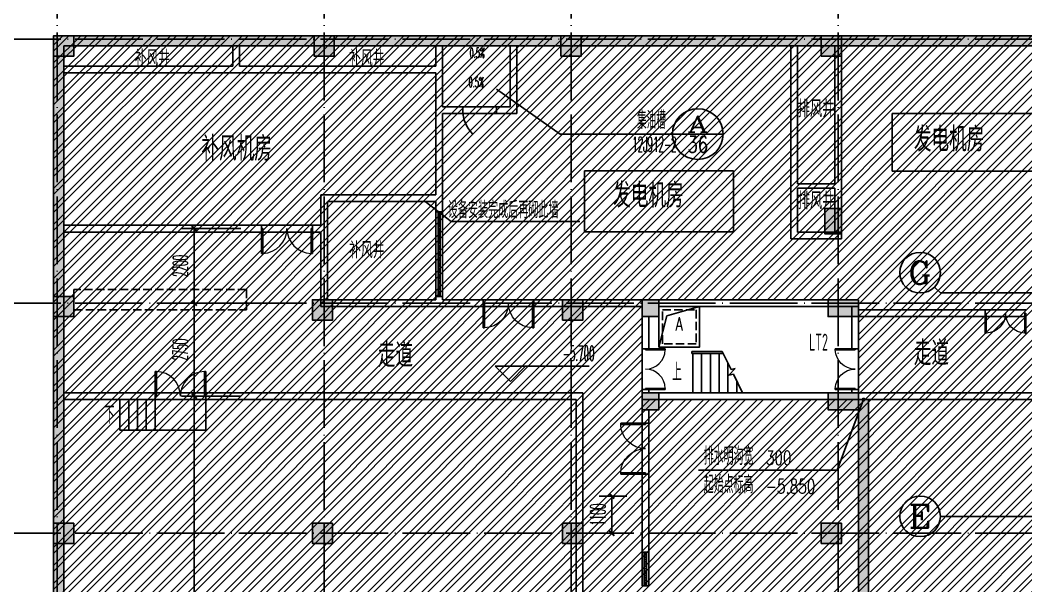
# Model space of a CAD drawing. Extents: x -888467 to -675969, y -675351 to -419232.
# Drawn here: x -857630 to -827889, y -470093 to -453378 of the extents above; entities that cross this region are included whole.
import ezdxf
from ezdxf.enums import TextEntityAlignment as Align

# ---------------------------------------------------------------- set-up
doc = ezdxf.new("R2010")
doc.units = 0
doc.header["$LTSCALE"] = 1000
for name, pattern in [('__DASH', [0.35, 0.25, -0.1]), ('DASH', [0.35, 0.25, -0.1]), ('DOTE', [2.42, 2, -0.2, 0.02, -0.2])]:
    doc.linetypes.add(name, pattern=pattern)
doc.layers.get('0').update_dxf_attribs({"linetype": 'CONTINUOUS'})
doc.layers.get('Defpoints').update_dxf_attribs({"linetype": 'CONTINUOUS'})
for name, color, linetype in [('A-ANNO-IDEN', 3, 'CONTINUOUS'), ('AXIS', 3, 'CONTINUOUS'), ('AXIS_TEXT', 7, 'CONTINUOUS'), ('DOTE', 252, 'CONTINUOUS'), ('PUB_HATCH', 8, 'CONTINUOUS'), ('建筑层', 253, 'CONTINUOUS'), ('结构柱子', 253, 'CONTINUOUS')]:
    doc.layers.add(name, color=color, linetype=linetype)
doc.styles.add('_TCH_AXIS', font='COMPLEX', dxfattribs={"bigfont": 'GBCBIG'})
doc.styles.add('_TCH_DIM', font='simplex.shx', dxfattribs={"width": 0.6, "bigfont": 'gbcbig.shx'})
doc.styles.add('_TCH_DIM_T3', font='simplex.shx', dxfattribs={"width": 0.423529, "bigfont": 'gbcbig.shx'})
doc.styles.add('_TCH_LABEL', font='COMPLEX', dxfattribs={"bigfont": 'GBCBIG'})
doc.styles.add('A_DIM', font='simplex.shx', dxfattribs={"width": 0.7, "bigfont": 'gbcbig.shx'})
doc.styles.add('COMPLEX', font='COMPLEX')
doc.styles.get("Standard").update_dxf_attribs({"font": 'GBENOR', "bigfont": 'GBCBIG'})
doc.styles.add('房间名称', font='simplex.shx', dxfattribs={"width": 0.75, "bigfont": 'gbcbig.shx'})
doc.styles.add('设备标注', font='simplex.shx', dxfattribs={"width": 0.705882, "bigfont": 'gbcbig.shx'})
doc.dimstyles.new('_TCH_ARCH&&150', dxfattribs={"dimtxt": 446.25, "dimasz": 150, "dimexe": 375, "dimexo": 450, "dimgap": 189.375, "dimtad": 1, "dimdec": 0, "dimzin": 0, "dimdsep": 46, "dimtxsty": '_TCH_DIM_T3', "dimblk": 'ARCHTICK', "dimcen": 0.09, "dimclrt": 7, "dimazin": 2, "dimtfac": 1, "dimtdec": 0, "dimtix": 1, "dimtmove": 2, "dimatfit": 3, "dimfxl": 1, "dimtolj": 1, "dimtzin": 0, "dimarcsym": 0})

# ---------------------------------------------------------------- blocks, each defined once
blk = doc.blocks.new('A$C2B1B7B0A')
at = {"layer": '结构柱子'}
h = blk.add_hatch(color=253, dxfattribs=at)
h.dxf.hatch_style = 1
h.paths.add_polyline_path([(600, 46500), (0, 46500), (0, 45900), (600, 45900)])
h = blk.add_hatch(color=253, dxfattribs=at)
h.dxf.hatch_style = 1
h.paths.add_polyline_path([(8300, 46500), (7700, 46500), (7700, 45900), (8300, 45900)])
h = blk.add_hatch(color=253, dxfattribs=at)
h.dxf.hatch_style = 1
h.paths.add_polyline_path([(15600, 46500), (15000, 46500), (15000, 45900), (15600, 45900)])
h = blk.add_hatch(color=253, dxfattribs=at)
h.dxf.hatch_style = 1
h.paths.add_polyline_path([(23300, 46500), (22700, 46500), (22700, 45900), (23300, 45900)])
h = blk.add_hatch(color=253, dxfattribs=at)
h.dxf.hatch_style = 1
h.paths.add_polyline_path([(23300, 41400), (22800, 41400), (22800, 40700), (23300, 40700)])
h = blk.add_hatch(color=253, dxfattribs=at)
h.dxf.hatch_style = 1
h.paths.add_polyline_path([(600, 38800), (0, 38800), (0, 38200), (600, 38200)])
h = blk.add_hatch(color=253, dxfattribs=at)
h.dxf.hatch_style = 1
h.paths.add_polyline_path([(8250, 38700), (7650, 38700), (7650, 38100), (8250, 38100)])
h = blk.add_hatch(color=253, dxfattribs=at)
h.dxf.hatch_style = 1
h.paths.add_polyline_path([(15650, 38700), (15050, 38700), (15050, 38100), (15650, 38100)])
h = blk.add_hatch(color=253, dxfattribs=at)
h.dxf.hatch_style = 1
h.paths.add_polyline_path([(17900, 38700), (17400, 38700), (17400, 38200), (17900, 38200)])
h = blk.add_hatch(color=253, dxfattribs=at)
h.dxf.hatch_style = 1
h.paths.add_polyline_path([(23800, 38200), (23800, 38700), (22900, 38700), (22900, 38200)])
h = blk.add_hatch(color=253, dxfattribs=at)
h.dxf.hatch_style = 1
h.paths.add_polyline_path([(17900, 35950), (17400, 35950), (17400, 35450), (17900, 35450)])
h = blk.add_hatch(color=253, dxfattribs=at)
h.dxf.hatch_style = 1
h.paths.add_polyline_path([(17900, 35950), (17400, 35950), (17400, 35450), (17900, 35450)])
h = blk.add_hatch(color=253, dxfattribs=at)
h.dxf.hatch_style = 1
h.paths.add_polyline_path([(22900, 35950), (22900, 35450), (23800, 35450), (23800, 35950)])
h = blk.add_hatch(color=253, dxfattribs=at)
h.dxf.hatch_style = 1
h.paths.add_polyline_path([(600, 32100), (0, 32100), (0, 31500), (600, 31500)])
h = blk.add_hatch(color=253, dxfattribs=at)
h.dxf.hatch_style = 1
h.paths.add_polyline_path([(8250, 32100), (7650, 32100), (7650, 31500), (8250, 31500)])
h = blk.add_hatch(color=253, dxfattribs=at)
h.dxf.hatch_style = 1
h.paths.add_polyline_path([(15650, 32100), (15050, 32100), (15050, 31500), (15650, 31500)])
h = blk.add_hatch(color=253, dxfattribs=at)
h.dxf.hatch_style = 1
h.paths.add_polyline_path([(23300, 32100), (22700, 32100), (22700, 31500), (23300, 31500)])
at = {"layer": '结构柱子', "color": 253}
for points in [[(600, 46500), (0, 46500), (0, 45900), (600, 45900)], [(8300, 46500), (7700, 46500), (7700, 45900), (8300, 45900)], [(15600, 46500), (15000, 46500), (15000, 45900), (15600, 45900)], [(23300, 46500), (22700, 46500), (22700, 45900), (23300, 45900)], [(23300, 41400), (22800, 41400), (22800, 40700), (23300, 40700)], [(600, 38800), (0, 38800), (0, 38200), (600, 38200)], [(8250, 38700), (7650, 38700), (7650, 38100), (8250, 38100)], [(15650, 38700), (15050, 38700), (15050, 38100), (15650, 38100)], [(17900, 38700), (17400, 38700), (17400, 38200), (17900, 38200)], [(23800, 38700), (22900, 38700), (22900, 38200), (23800, 38200)], [(17900, 35950), (17400, 35950), (17400, 35450), (17900, 35450)], [(23800, 35950), (22900, 35950), (22900, 35450), (23800, 35450)], [(600, 32100), (0, 32100), (0, 31500), (600, 31500)], [(8250, 32100), (7650, 32100), (7650, 31500), (8250, 31500)], [(15650, 32100), (15050, 32100), (15050, 31500), (15650, 31500)], [(23300, 32100), (22700, 32100), (22700, 31500), (23300, 31500)]]:
    blk.add_lwpolyline(points, close=True, dxfattribs=at)
blk = doc.blocks.new('_ArchTick')
at = {"color": 0, "linetype": 'ByBlock', "const_width": 0.4}
blk.add_lwpolyline([(-0.5, -0.5), (0.5, 0.5)], dxfattribs=at)
blk = doc.blocks.new('*D583')
at = {"layer": 'Defpoints', "color": 0, "transparency": 16777216}
for p in [(-840134, -467439), (-839239, -467439), (-839239, -468539)]:
    blk.add_point(p, dxfattribs=at)
at = {"layer": '建筑层', "color": 0, "lineweight": -2, "transparency": 16777216}
for p, q in [((-839689, -467439), (-840509, -467439)), ((-840134, -468539), (-840134, -467439)), ((-839689, -468539), (-840509, -468539))]:
    blk.add_line(p, q, dxfattribs=at)
at = {"layer": '建筑层', "color": 0, "lineweight": -2, "transparency": 16777216, "xscale": 150, "yscale": 150, "zscale": 150}
for p, rotation in [((-840134, -467439), 90), ((-840134, -468539), 270)]:
    blk.add_blockref('_ArchTick', p, dxfattribs=dict(at, rotation=rotation))
at = {"layer": '建筑层', "color": 7, "transparency": 16777216, "insert": (-840546, -467989), "char_height": 446.2, "attachment_point": 5, "rotation": 90, "style": '_TCH_DIM_T3'}
blk.add_mtext('\\A1;1100', dxfattribs=at)
blk = doc.blocks.new('*D588')
at = {"layer": 'Defpoints', "color": 0, "transparency": 16777216}
for p in [(-852479, -464489), (-850652, -464489), (-850652, -482439)]:
    blk.add_point(p, dxfattribs=at)
at = {"layer": '建筑层', "color": 0, "lineweight": -2, "transparency": 16777216}
for p, q in [((-851102, -464489), (-852854, -464489)), ((-852479, -482439), (-852479, -464489)), ((-851102, -482439), (-852854, -482439))]:
    blk.add_line(p, q, dxfattribs=at)
at = {"layer": '建筑层', "color": 0, "lineweight": -2, "transparency": 16777216, "xscale": 150, "yscale": 150, "zscale": 150}
for p, rotation in [((-852479, -464489), 90), ((-852479, -482439), 270)]:
    blk.add_blockref('_ArchTick', p, dxfattribs=dict(at, rotation=rotation))
at = {"layer": '建筑层', "color": 7, "transparency": 16777216, "insert": (-852892, -473464), "char_height": 446.2, "attachment_point": 5, "rotation": 90, "style": '_TCH_DIM_T3'}
blk.add_mtext('\\A1;17950', dxfattribs=at)
blk = doc.blocks.new('*D589')
at = {"layer": 'Defpoints', "color": 0, "transparency": 16777216}
for p in [(-852479, -461739), (-850652, -461739), (-850652, -464489)]:
    blk.add_point(p, dxfattribs=at)
at = {"layer": '建筑层', "color": 0, "lineweight": -2, "transparency": 16777216}
for p, q in [((-851102, -461739), (-852854, -461739)), ((-852479, -464489), (-852479, -461739)), ((-851102, -464489), (-852854, -464489))]:
    blk.add_line(p, q, dxfattribs=at)
at = {"layer": '建筑层', "color": 0, "lineweight": -2, "transparency": 16777216, "xscale": 150, "yscale": 150, "zscale": 150}
for p, rotation in [((-852479, -461739), 90), ((-852479, -464489), 270)]:
    blk.add_blockref('_ArchTick', p, dxfattribs=dict(at, rotation=rotation))
at = {"layer": '建筑层', "color": 7, "transparency": 16777216, "insert": (-852892, -463114), "char_height": 446.2, "attachment_point": 5, "rotation": 90, "style": '_TCH_DIM_T3'}
blk.add_mtext('\\A1;2750', dxfattribs=at)
blk = doc.blocks.new('*D590')
at = {"layer": 'Defpoints', "color": 0, "transparency": 16777216}
for p in [(-852479, -459539), (-850652, -459539), (-850652, -461739)]:
    blk.add_point(p, dxfattribs=at)
at = {"layer": '建筑层', "color": 0, "lineweight": -2, "transparency": 16777216}
for p, q in [((-851102, -459539), (-852854, -459539)), ((-852479, -461739), (-852479, -459539)), ((-851102, -461739), (-852854, -461739))]:
    blk.add_line(p, q, dxfattribs=at)
at = {"layer": '建筑层', "color": 0, "lineweight": -2, "transparency": 16777216, "xscale": 150, "yscale": 150, "zscale": 150}
for p, rotation in [((-852479, -459539), 90), ((-852479, -461739), 270)]:
    blk.add_blockref('_ArchTick', p, dxfattribs=dict(at, rotation=rotation))
at = {"layer": '建筑层', "color": 7, "transparency": 16777216, "insert": (-852892, -460639), "char_height": 446.2, "attachment_point": 5, "rotation": 90, "style": '_TCH_DIM_T3'}
blk.add_mtext('\\A1;2200', dxfattribs=at)
blk = doc.blocks.new('$DorLib2D$00000002')
for p, q in [((-0.5, 0), (-0.5, 0.4875)), ((-0.475, 0.4875), (-0.5, 0.4875)), ((-0.475, 0), (-0.475, 0.4875)), ((0.475, 0), (0.475, 0.4875)), ((0.475, 0.4875), (0.5, 0.4875)), ((0.5, 0), (0.5, 0.4875)), ((-0.5, 0), (-0.475, 0)), ((0.5, 0), (0.475, 0))]:
    blk.add_line(p, q)
at = {"lineweight": 13}
for centre, start, end in [((-0.4875, 0), 0, 88.53072), ((0.4875, 0), 91.46928, 180)]:
    blk.add_arc(centre, 0.4875, start, end, dxfattribs=at)
blk = doc.blocks.new('_AXISO')
blk.add_circle((0, 0), 0.5)
at = {"layer": 'AXIS_TEXT', "style": 'COMPLEX', "width": 1.041667}
blk.add_attdef('A', text='', height=0.56, dxfattribs=at).set_placement((-0.25, -0.28), (0.25, -0.28), align=Align.FIT)
blk = doc.blocks.new('$DorLib2D$00000114')
at = {"color": 0}
blk.add_line((0.5, 0), (-0.207, 0.707), dxfattribs=at)
blk.add_arc((0.5, 0), 1, 135, 180, dxfattribs=at)
blk = doc.blocks.new('$WINLIB2D$00000039')
at = {"color": 0}
for points in [[(-0.5, 0.5), (-0.5, -0.5)], [(0.5, 0.5), (-0.5, 0.5)], [(0.5, -0.5), (0.5, 0.5)], [(-0.5, 0.167), (0.5, 0.167)], [(-0.384, -0.167), (-0.448, 0.167)], [(-0.316, -0.167), (-0.38, 0.167)], [(-0.248, -0.167), (-0.312, 0.167)], [(-0.18, -0.167), (-0.244, 0.167)], [(-0.112, -0.167), (-0.176, 0.167)], [(-0.044, -0.167), (-0.108, 0.167)], [(0.024, -0.167), (-0.04, 0.167)], [(0.092, -0.167), (0.028, 0.167)], [(0.16, -0.167), (0.096, 0.167)], [(0.228, -0.167), (0.164, 0.167)], [(0.296, -0.167), (0.232, 0.167)], [(0.364, -0.167), (0.3, 0.167)], [(0.432, -0.167), (0.368, 0.167)], [(0.5, -0.167), (0.436, 0.167)], [(-0.452, -0.167), (-0.5, 0.084)], [(-0.5, -0.167), (0.5, -0.167)], [(0.5, -0.5), (-0.5, -0.5)]]:
    blk.add_lwpolyline(points, dxfattribs=at)

msp = doc.modelspace()

# ---------------------------------------------------------------- hatches: boundary and pattern name
at = {"layer": 'PUB_HATCH'}
for points in [[(-856639.1, -454838.7), (-856339.1, -454838.7), (-856339.1, -454138.7), (-856639.1, -453838.7)], [(-856639.1, -453838.7), (-856339.1, -454138.7), (-851239.1, -454138.7), (-851239.1, -453838.7)], [(-851239.1, -453838.7), (-851239.1, -454138.7), (-845239.1, -454138.7), (-845239.1, -453838.7)], [(-845239.1, -453838.7), (-845239.1, -454138.7), (-843039.1, -454138.7), (-843039.1, -453838.7)], [(-843039.1, -453838.7), (-843039.1, -454138.7), (-834739.1, -454138.7), (-834739.1, -453838.7)], [(-834739.1, -453838.7), (-834739.1, -454138.7), (-833439.1, -454138.7), (-833439.1, -453838.7)], [(-833439.1, -453838.7), (-833439.1, -454138.7), (-825239.1, -454138.7), (-825239.1, -453838.7)], [(-856639.1, -459538.7), (-856339.1, -459538.7), (-856339.1, -454838.7), (-856639.1, -454838.7)], [(-856639.1, -464488.7), (-856339.1, -464488.7), (-856339.1, -459538.7), (-856639.1, -459538.7)], [(-838739.1, -462138.7), (-838739.1, -461638.7), (-839239.1, -461638.7), (-839239.1, -462138.7)], [(-856639.1, -482438.7), (-856339.1, -482438.7), (-856339.1, -464488.7), (-856639.1, -464488.7)], [(-838739.1, -464888.7), (-838739.1, -464388.7), (-839239.1, -464388.7), (-839239.1, -464888.7)]]:
    msp.add_hatch(color=256, dxfattribs=at).paths.add_polyline_path(points)
at = {"layer": '建筑层'}
h = msp.add_hatch(dxfattribs=at)
h.set_pattern_fill('金属', color=253, scale=150)
h.set_pattern_definition([(45, (-2303341.2, -1522689.87), (-265.16504, 265.16504), []), (45, (-2303164.44, -1522689.87), (-265.16504, 265.16504), [])])
h.paths.add_polyline_path([(-856639.1, -500338.7), (-833339.1, -500338.7), (-833339.1, -490338.7), (-827589.1, -490338.7), (-827589.1, -464588.7), (-825339.1, -464588.7), (-825339.1, -456938.7), (-813289.1, -456938.7), (-813289.1, -457938.7), (-801039.1, -457938.7), (-801039.1, -453838.7), (-807889.1, -453838.7), (-807889.1, -445457.1), (-815151.3, -445457.1), (-814951.2, -445593), (-814666.4, -445817.7), (-814469.8, -445998), (-814237.9, -446243.2), (-814047.2, -446477.9), (-813868.8, -446733.2), (-813699, -447020.2), (-813530.3, -447370.3), (-813413.2, -447676.8), (-813239.1, -447934.9), (-813266.1, -448233.3), (-813239.1, -448388.7), (-813208.8, -448629.7), (-813189.1, -448809.9), (-813189.4, -448984.8), (-813189.1, -449038.7), (-813189.1, -453838.7), (-856639.1, -453838.7)])
h.paths.add_polyline_path([(-832839.1, -482538.7), (-839239.1, -482538.7), (-839239.1, -479588.7), (-832839.1, -479588.7)], flags=16)
h.paths.add_polyline_path([(-832839.1, -461638.7), (-839239.1, -461638.7), (-839239.1, -464588.7), (-832839.1, -464588.7)], flags=16)
h = msp.add_hatch(color=253, dxfattribs=at)
h.dxf.hatch_style = 1
h.paths.add_polyline_path([(-856039.1, -453838.7), (-856639.1, -453838.7), (-856639.1, -454438.7), (-856039.1, -454438.7)])
h = msp.add_hatch(color=253, dxfattribs=at)
h.dxf.hatch_style = 1
h.paths.add_polyline_path([(-848339.1, -453838.7), (-848939.1, -453838.7), (-848939.1, -454438.7), (-848339.1, -454438.7)])
h = msp.add_hatch(color=253, dxfattribs=at)
h.dxf.hatch_style = 1
h.paths.add_polyline_path([(-841039.1, -453838.7), (-841639.1, -453838.7), (-841639.1, -454438.7), (-841039.1, -454438.7)])
h = msp.add_hatch(color=253, dxfattribs=at)
h.dxf.hatch_style = 1
h.paths.add_polyline_path([(-833339.1, -453838.7), (-833939.1, -453838.7), (-833939.1, -454438.7), (-833339.1, -454438.7)])
h = msp.add_hatch(color=253, dxfattribs=at)
h.dxf.hatch_style = 1
h.paths.add_polyline_path([(-833339.1, -458938.7), (-833839.1, -458938.7), (-833839.1, -459688.7), (-833339.1, -459688.7)])
h = msp.add_hatch(color=253, dxfattribs=at)
h.dxf.hatch_style = 1
h.paths.add_polyline_path([(-856039.1, -461538.7), (-856639.1, -461538.7), (-856639.1, -462138.7), (-856039.1, -462138.7)])
h = msp.add_hatch(color=253, dxfattribs=at)
h.dxf.hatch_style = 1
h.paths.add_polyline_path([(-848389.1, -461638.7), (-848989.1, -461638.7), (-848989.1, -462238.7), (-848389.1, -462238.7)])
h = msp.add_hatch(color=253, dxfattribs=at)
h.dxf.hatch_style = 1
h.paths.add_polyline_path([(-840989.1, -461638.7), (-841589.1, -461638.7), (-841589.1, -462238.7), (-840989.1, -462238.7)])
h = msp.add_hatch(color=253, dxfattribs=at)
h.dxf.hatch_style = 1
h.paths.add_polyline_path([(-838739.1, -461638.7), (-839239.1, -461638.7), (-839239.1, -462138.7), (-838739.1, -462138.7)])
h = msp.add_hatch(color=253, dxfattribs=at)
h.dxf.hatch_style = 1
h.paths.add_polyline_path([(-832839.1, -462138.7), (-832839.1, -461638.7), (-833739.1, -461638.7), (-833739.1, -462138.7)])
h = msp.add_hatch(color=253, dxfattribs=at)
h.dxf.hatch_style = 1
h.paths.add_polyline_path([(-838739.1, -464388.7), (-839239.1, -464388.7), (-839239.1, -464888.7), (-838739.1, -464888.7)])
h = msp.add_hatch(color=253, dxfattribs=at)
h.dxf.hatch_style = 1
h.paths.add_polyline_path([(-838739.1, -464388.7), (-839239.1, -464388.7), (-839239.1, -464888.7), (-838739.1, -464888.7)])
h = msp.add_hatch(color=253, dxfattribs=at)
h.dxf.hatch_style = 1
h.paths.add_polyline_path([(-833739.1, -464388.8), (-833739.1, -464888.8), (-832839.1, -464888.8), (-832839.1, -464388.8)])
at = {"layer": '建筑层', "linetype": 'DASH'}
h = msp.add_hatch(dxfattribs=at)
h.set_pattern_fill('DOTS', color=253, scale=50)
h.set_pattern_definition([(0, (-1303341.21, -1522689.866), (39.6875, 79.375), [0, -79.375])])
h.paths.add_polyline_path([(-832539, -479538.7), (-832839, -479538.7), (-832839, -464588.7), (-832539, -464588.7)])
at = {"layer": '建筑层'}
h = msp.add_hatch(color=253, dxfattribs=at)
h.dxf.hatch_style = 1
h.paths.add_polyline_path([(-856039.1, -468238.7), (-856639.1, -468238.7), (-856639.1, -468838.7), (-856039.1, -468838.7)])
h = msp.add_hatch(color=253, dxfattribs=at)
h.dxf.hatch_style = 1
h.paths.add_polyline_path([(-848389.1, -468238.7), (-848989.1, -468238.7), (-848989.1, -468838.7), (-848389.1, -468838.7)])
h = msp.add_hatch(color=253, dxfattribs=at)
h.dxf.hatch_style = 1
h.paths.add_polyline_path([(-840989.1, -468238.7), (-841589.1, -468238.7), (-841589.1, -468838.7), (-840989.1, -468838.7)])
h = msp.add_hatch(color=253, dxfattribs=at)
h.dxf.hatch_style = 1
h.paths.add_polyline_path([(-833339.1, -468238.7), (-833939.1, -468238.7), (-833939.1, -468838.7), (-833339.1, -468838.7)])

# ---------------------------------------------------------------- linework, layer by layer
at = {"layer": 'A-ANNO-IDEN', "color": 253}
msp.add_lwpolyline([(-837869.1, -463776.2, 0, 0, 0), (-837149.1, -463776.2, 120, 0, 0), (-836699.1, -463776.2, 0, 0, 0)], format="xyseb", dxfattribs=at)
at = {"layer": 'AXIS'}
for p, q in [((-830592.8, -461263), (-830417, -461438.7)), ((-824417, -461438.7), (-830417, -461438.7)), ((-824417, -468038.7), (-830417, -468038.7))]:
    msp.add_line(p, q, dxfattribs=at)
at = {"layer": 'DOTE', "linetype": 'DOTE'}
for p, q in [((-856539.1, -448908.1), (-856539.1, -502156.6)), ((-848639.1, -448908.1), (-848639.1, -502143.6)), ((-841339.1, -448908.1), (-841339.1, -502143.6)), ((-833439.1, -448908.1), (-833439.1, -502156.6)), ((-860846.2, -453938.7), (-713239.1, -453938.7)), ((-860846.2, -461738.7), (-713239.1, -461738.7)), ((-860846.2, -468538.7), (-825239.1, -468538.7))]:
    msp.add_line(p, q, dxfattribs=at)
at = {"layer": '建筑层', "color": 253}
for p, q in [((-856639.1, -454838.7), (-856639.1, -453838.7)), ((-856639.1, -453838.7), (-851239.1, -453838.7)), ((-851239.1, -453838.7), (-845239.1, -453838.7)), ((-845239.1, -453838.7), (-843039.1, -453838.7)), ((-843039.1, -453838.7), (-834739.1, -453838.7)), ((-834739.1, -453838.7), (-833439.1, -453838.7)), ((-833439.1, -453838.7), (-825239.1, -453838.7)), ((-856339.1, -454838.7), (-856339.1, -454138.7)), ((-856339.1, -454138.7), (-851239.1, -454138.7)), ((-851339.1, -454138.7), (-851339.1, -454738.7)), ((-851239.1, -454138.7), (-845239.1, -454138.7)), ((-851139.1, -454138.7), (-851139.1, -454738.7)), ((-845339.1, -454138.7), (-845339.1, -454738.7)), ((-845239.1, -454138.7), (-843039.1, -454138.7)), ((-845139.1, -454138.7), (-845139.1, -454838.7)), ((-843139.1, -454138.7), (-843139.1, -455938.7)), ((-843039.1, -454138.7), (-834739.1, -454138.7)), ((-842939.1, -454138.7), (-842939.1, -456138.7)), ((-834839.1, -458238.7), (-834839.1, -454138.7)), ((-834739.1, -454138.7), (-833439.1, -454138.7)), ((-834639.1, -458218.7), (-834639.1, -454138.7)), ((-833539.1, -454138.7), (-833539.1, -458218.7)), ((-833439.1, -454138.7), (-825239.1, -454138.7)), ((-833339.1, -454138.7), (-833339.1, -458238.7)), ((-856339.1, -454738.7), (-851339.1, -454738.7)), ((-851139.1, -454738.7), (-845339.1, -454738.7)), ((-856639.1, -459538.7), (-856639.1, -454838.7)), ((-856339.1, -459538.7), (-856339.1, -454838.7)), ((-856339.1, -454938.7), (-851239.1, -454938.7)), ((-851239.1, -454938.7), (-845339.1, -454938.7)), ((-845339.1, -454938.7), (-845339.1, -456038.7)), ((-845139.1, -454838.7), (-845139.1, -455938.7)), ((-843539.1, -455418.9), (-841658.7, -456743.9)), ((-845339.1, -456038.7), (-845339.1, -458538.7)), ((-844539.1, -455938.7), (-845139.1, -455938.7)), ((-845139.1, -456138.7), (-845139.1, -458638.7)), ((-845139.1, -456138.7), (-844539.1, -456138.7)), ((-844539.1, -456138.7), (-844539.1, -455938.7)), ((-844539.1, -455938.7), (-843539.1, -455938.7)), ((-844539.1, -456138.7), (-843539.1, -456138.7)), ((-843139.1, -455938.7), (-843539.1, -455938.7)), ((-843539.1, -455938.7), (-843539.1, -456138.7)), ((-843539.1, -456138.7), (-842939.1, -456138.7)), ((-841658.7, -456743.9), (-838341.2, -456743.9)), ((-836841.2, -456743.9), (-838341.2, -456743.9)), ((-834839.1, -459838.7), (-834839.1, -458238.7)), ((-833539.1, -458218.7), (-834639.1, -458218.7)), ((-833339.1, -458238.7), (-833339.1, -459838.7)), ((-848739.1, -458538.7), (-848739.1, -459438.7)), ((-848739.1, -458538.7), (-845339.1, -458538.7)), ((-834639.1, -459638.7), (-834639.1, -458338.7)), ((-833539.1, -458338.7), (-834639.1, -458338.7)), ((-833539.1, -458338.7), (-833539.1, -459638.7)), ((-848539.1, -458738.7), (-848539.1, -459538.7)), ((-848539.1, -458738.7), (-845339.1, -458738.7)), ((-845339.1, -458738.7), (-845339.1, -459038.7)), ((-845139.1, -459038.7), (-845139.1, -458638.7)), ((-845339.1, -459038.7), (-845139.1, -459038.7)), ((-850489.1, -459438.7), (-856339.1, -459438.7)), ((-848989.1, -459438.7), (-850489.1, -459438.7)), ((-850489.1, -459638.7), (-850489.1, -459438.7)), ((-848739.1, -459438.7), (-848989.1, -459438.7)), ((-848989.1, -459438.7), (-848989.1, -459638.7)), ((-856639.1, -464488.7), (-856639.1, -459538.7)), ((-856339.1, -464488.7), (-856339.1, -459538.7)), ((-856339.1, -459638.7), (-850489.1, -459638.7)), ((-848989.1, -459638.7), (-850489.1, -459638.7)), ((-848989.1, -459638.7), (-848739.1, -459638.7)), ((-848739.1, -459638.7), (-848739.1, -461838.7)), ((-848539.1, -459538.7), (-848539.1, -461638.7)), ((-834639.1, -459638.7), (-833539.1, -459638.7)), ((-834839.1, -459838.7), (-833339.1, -459838.7)), ((-845139.1, -461538.7), (-845339.1, -461538.7)), ((-845339.1, -461538.7), (-845339.1, -461638.7)), ((-845139.1, -461638.7), (-845139.1, -461538.7)), ((-848739.1, -461838.7), (-845239.1, -461838.7)), ((-848539.1, -461638.7), (-845339.1, -461638.7)), ((-845239.1, -461838.7), (-843939.1, -461838.7)), ((-843939.1, -461638.7), (-845139.1, -461638.7)), ((-843939.1, -461638.7), (-842439.1, -461638.7)), ((-843939.1, -461838.7), (-843939.1, -461638.7)), ((-843939.1, -461838.7), (-842439.1, -461838.7)), ((-839239.1, -461638.7), (-842439.1, -461638.7)), ((-842439.1, -461638.7), (-842439.1, -461838.7)), ((-842439.1, -461838.7), (-839239.1, -461838.7)), ((-838739.1, -461638.7), (-839239.1, -461638.7)), ((-839239.1, -461638.7), (-839239.1, -462138.7)), ((-838739.1, -461638.7), (-832839.1, -461638.7)), ((-838739.1, -462138.7), (-838739.1, -461638.7)), ((-838739.1, -461838.7), (-832839.1, -461838.7)), ((-833039.1, -461838.7), (-833039.1, -462038.7)), ((-832839.1, -461638.7), (-832839.1, -461838.7)), ((-832839.1, -461838.7), (-832839.1, -461938.7)), ((-839239.1, -462138.7), (-839239.1, -463088.7)), ((-839239.1, -462138.7), (-838739.1, -462138.7)), ((-839039.1, -463088.7), (-839039.1, -462138.7)), ((-833039.1, -462038.7), (-833039.1, -463088.7)), ((-829089.1, -461938.7), (-832839.1, -461938.7)), ((-832839.1, -462138.7), (-829089.1, -462138.7)), ((-832839.1, -463088.7), (-832839.1, -462138.7)), ((-829089.1, -461938.7), (-827889.1, -461938.7)), ((-829089.1, -462138.7), (-829089.1, -461938.7)), ((-829089.1, -462138.7), (-827889.1, -462138.7)), ((-839239.1, -463088.7), (-839039.1, -463088.7)), ((-837769.1, -463163.7), (-836870.4, -463163.7)), ((-837769.1, -463163.7), (-837769.1, -463223.7)), ((-837769.1, -463223.7), (-836840.9, -463223.7)), ((-837739.1, -463163.7), (-836870.4, -463163.7)), ((-837739.1, -463223.7), (-837739.1, -464388.7)), ((-837479.1, -463223.7), (-837479.1, -464388.7)), ((-837219.1, -463223.7), (-837219.1, -464388.7)), ((-836959.1, -463223.7), (-836959.1, -464388.7)), ((-836608.8, -463695.6), (-836870.4, -463163.7)), ((-833039.1, -463088.7), (-832839.1, -463088.7)), ((-843132.2, -464056.1), (-843582.2, -463606.1)), ((-843582.2, -463606.1), (-840803.4, -463606.1)), ((-843132.2, -464056.1), (-842682.2, -463606.1)), ((-836699.1, -463512), (-836699.1, -464388.7)), ((-836670.7, -463865.1), (-836484.5, -463671)), ((-836538.3, -463838.9), (-836670.7, -463865.1)), ((-836484.5, -463671), (-836608.8, -463695.6)), ((-836267.8, -464388.7), (-836538.3, -463838.9)), ((-836439.1, -464040.5), (-836439.1, -464388.7)), ((-856639.1, -482438.7), (-856639.1, -464488.7)), ((-853639.1, -464388.7), (-856339.1, -464388.7)), ((-856339.1, -482438.7), (-856339.1, -464488.7)), ((-853639.1, -464388.7), (-852139.1, -464388.7)), ((-853639.1, -464588.7), (-853639.1, -464388.7)), ((-840989.1, -464388.7), (-852139.1, -464388.7)), ((-852139.1, -464388.7), (-852139.1, -464588.7)), ((-840989.1, -482538.7), (-840989.1, -464388.7)), ((-839039.1, -464288.7), (-839239.1, -464288.7)), ((-839239.1, -464288.7), (-839239.1, -464388.7)), ((-838739.1, -464388.7), (-839239.1, -464388.7)), ((-839239.1, -464388.7), (-839239.1, -464888.7)), ((-839039.1, -464388.7), (-839039.1, -464288.7)), ((-838739.1, -464888.7), (-838739.1, -464388.7)), ((-838739.1, -464388.7), (-833039.1, -464388.7)), ((-837739.1, -464388.7), (-836267.8, -464388.7)), ((-832839.1, -464288.7), (-833039.1, -464288.7)), ((-833039.1, -464288.7), (-833039.1, -464388.7)), ((-832839.1, -464388.7), (-832839.1, -464288.7)), ((-832839.1, -464388.7), (-827589.1, -464388.7)), ((-856339.1, -464588.7), (-853639.1, -464588.7)), ((-854679.1, -464588.7), (-853639.1, -464588.7)), ((-854679.1, -464588.7), (-854679.1, -465488.7)), ((-854419.1, -464588.7), (-854419.1, -465488.7)), ((-854159.1, -464588.7), (-854159.1, -465488.7)), ((-853899.1, -464588.7), (-853899.1, -465488.7)), ((-853639.1, -464588.7), (-852139.1, -464588.7)), ((-853639.1, -464588.7), (-853639.1, -465488.7)), ((-852139.1, -464588.7), (-852139.1, -465488.7)), ((-852139.1, -464588.7), (-841189.1, -464588.7)), ((-841189.1, -482338.7), (-841189.1, -464588.7)), ((-838739.1, -464588.7), (-832939.1, -464588.7)), ((-832689, -464588.7), (-833468.9, -466678.9)), ((-832939.1, -464588.7), (-827589.1, -464588.7)), ((-839239.1, -464888.7), (-838739.1, -464888.7)), ((-839239.1, -464888.7), (-839239.1, -465288.7)), ((-839039.1, -465288.7), (-839039.1, -464888.7)), ((-839239.1, -466788.7), (-839239.1, -465288.7)), ((-839239.1, -465288.7), (-839039.1, -465288.7)), ((-839039.1, -466788.7), (-839039.1, -465288.7)), ((-854679.1, -465488.7), (-852139.1, -465488.7)), ((-854679.1, -465488.7), (-853639.1, -465488.7)), ((-839039.1, -466788.7), (-839239.1, -466788.7)), ((-839239.1, -466788.7), (-839239.1, -469093.1)), ((-839039.1, -469093.1), (-839039.1, -466788.7)), ((-833468.9, -466678.9), (-837572.7, -466678.9)), ((-839239.1, -469093.1), (-839039.1, -469093.1))]:
    msp.add_line(p, q, dxfattribs=at)
at = {"layer": '建筑层', "color": 253, "linetype": 'ByBlock'}
for p, q in [((-845654.2, -458738.7), (-844885.1, -459331.4)), ((-844885.1, -459331.4), (-841077.7, -459331.4))]:
    msp.add_line(p, q, dxfattribs=at)
at = {"layer": '建筑层', "color": 253}
for points in [[(-856039.1, -453838.7), (-856639.1, -453838.7), (-856639.1, -454438.7), (-856039.1, -454438.7)], [(-848339.1, -453838.7), (-848939.1, -453838.7), (-848939.1, -454438.7), (-848339.1, -454438.7)], [(-841039.1, -453838.7), (-841639.1, -453838.7), (-841639.1, -454438.7), (-841039.1, -454438.7)], [(-833339.1, -453838.7), (-833939.1, -453838.7), (-833939.1, -454438.7), (-833339.1, -454438.7)], [(-831839.1, -456138.7), (-827639.1, -456138.7), (-827639.1, -457838.7), (-831839.1, -457838.7)], [(-840939.1, -457835), (-836539.1, -457835), (-836539.1, -459635), (-840939.1, -459635)], [(-833339.1, -458938.7), (-833839.1, -458938.7), (-833839.1, -459688.7), (-833339.1, -459688.7)], [(-856039.1, -461538.7), (-856639.1, -461538.7), (-856639.1, -462138.7), (-856039.1, -462138.7)], [(-848389.1, -461638.7), (-848989.1, -461638.7), (-848989.1, -462238.7), (-848389.1, -462238.7)], [(-840989.1, -461638.7), (-841589.1, -461638.7), (-841589.1, -462238.7), (-840989.1, -462238.7)], [(-838739.1, -461638.7), (-839239.1, -461638.7), (-839239.1, -462138.7), (-838739.1, -462138.7)], [(-832839.1, -461638.7), (-839239.1, -461638.7), (-839239.1, -464588.7), (-832839.1, -464588.7)], [(-838739.1, -461838.7), (-837539.1, -461838.7), (-837539.1, -463038.7), (-838739.1, -463038.7)], [(-832839.1, -461638.7), (-833739.1, -461638.7), (-833739.1, -462138.7), (-832839.1, -462138.7)], [(-838739.1, -464388.7), (-839239.1, -464388.7), (-839239.1, -464888.7), (-838739.1, -464888.7)], [(-832839.1, -464388.8), (-833739.1, -464388.8), (-833739.1, -464888.8), (-832839.1, -464888.8)], [(-832539, -479538.7), (-832839, -479538.7), (-832839, -464588.7), (-832539, -464588.7)], [(-856039.1, -468238.7), (-856639.1, -468238.7), (-856639.1, -468838.7), (-856039.1, -468838.7)], [(-848389.1, -468238.7), (-848989.1, -468238.7), (-848989.1, -468838.7), (-848389.1, -468838.7)], [(-840989.1, -468238.7), (-841589.1, -468238.7), (-841589.1, -468838.7), (-840989.1, -468838.7)], [(-833339.1, -468238.7), (-833939.1, -468238.7), (-833939.1, -468838.7), (-833339.1, -468838.7)]]:
    msp.add_lwpolyline(points, close=True, dxfattribs=at)
for points in [[(-813189.1, -453838.7), (-856639.1, -453838.7), (-856639.1, -500338.7), (-833339.1, -500338.7), (-833339.1, -490338.7), (-827589.1, -490338.7)], [(-838739.1, -463038.7), (-838503.7, -462118.4), (-837539.1, -461838.7)]]:
    msp.add_lwpolyline(points, dxfattribs=at)
for points in [[(-844589.7, -454600.4, 0, 0, 0), (-844074.7, -454600.4, 80, 0, 0), (-843774.7, -454600.4, 0, 0, 0)], [(-844619.2, -455467.4, 0, 0, 0), (-844104.2, -455467.4, 80, 0, 0), (-843804.2, -455467.4, 0, 0, 0)], [(-854679.1, -465038.7, 0, 0, 0), (-854089.1, -465038.7, 120, 0, 0), (-853639.1, -465038.7, 0, 0, 0)]]:
    msp.add_lwpolyline(points, format="xyseb", dxfattribs=at)
at = {"layer": '建筑层', "color": 253, "linetype": 'DASH'}
msp.add_lwpolyline([(-856039.1, -461938.7), (-850939.1, -461938.7), (-850939.1, -461338.7), (-856039.1, -461338.7)], close=True, dxfattribs=at)
at = {"layer": '建筑层', "color": 253, "linetype": '__DASH'}
msp.add_lwpolyline([(-838639.1, -461938.7), (-837639.1, -461938.7), (-837639.1, -462938.7), (-838639.1, -462938.7)], close=True, dxfattribs=at)
at = {"layer": '建筑层', "color": 253, "const_width": 60}
msp.add_lwpolyline([(-832678.5, -464560.6, 1), (-832699.5, -464616.8, 1)], format="xyb", close=True, dxfattribs=at)
at = {"layer": '建筑层', "color": 253}
for centre, radius in [((-843539.1, -455418.9), 0), ((-837591.2, -456743.9), 750)]:
    msp.add_circle(centre, radius, dxfattribs=at)

# ---------------------------------------------------------------- block references
msp.add_blockref('A$C2B1B7B0A', (-856639.1, -500338.7))
at = {"layer": 'AXIS'}
ref = msp.add_blockref('_AXISO', (-831017, -460838.7), dxfattribs=dict(at, xscale=1200, yscale=1200, zscale=1200))
ref.add_attrib('A', 'G', dxfattribs={"layer": 'AXIS_TEXT', "height": 678.8, "style": '_TCH_AXIS', "width": 1.166667}).set_placement((-831356.4, -461178.1), (-830677.6, -461178.1), align=Align.FIT)
ref = msp.add_blockref('_AXISO', (-831017, -468038.7), dxfattribs=dict(at, xscale=1200, yscale=1200, zscale=1200))
ref.add_attrib('A', 'E', dxfattribs={"layer": 'AXIS_TEXT', "height": 678.8, "style": '_TCH_AXIS', "width": 1.3125}).set_placement((-831356.4, -468378.1), (-830677.6, -468378.1), align=Align.FIT)
at = {"layer": '建筑层', "color": 253}
for name, p, xscale, yscale, zscale, rotation in [('$DorLib2D$00000114', (-844039.1, -456038.7), 1000, -1000, 200.0000000065775, 2.219326381591501e-09), ('$WINLIB2D$00000039', (-845239.1, -460288.7), 2500, -200.0000000065775, 200.0000000065775, 270), ('$DorLib2D$00000002', (-849739.1, -459538.7), 1500, 1500, 199.9999983671296, 179.9999998170601), ('$DorLib2D$00000002', (-843189.1, -461738.7), 1500, -1500, 200.0000000065775, 4.577223972575131e-09), ('$DorLib2D$00000002', (-828489.1, -462038.7), 1200, -1200, 200, 359.9999999722646), ('$DorLib2D$00000002', (-839139.1, -463688.7), -1200, -1200, 200.0000000010477, 89.99999999993693), ('$DorLib2D$00000002', (-832939.1, -463688.7), 1200, -1200, 200, 270.0000000086684), ('$DorLib2D$00000002', (-852889.1, -464488.7), 1500, 1500, 200.0000000010477, 359.9999999427105), ('$DorLib2D$00000002', (-839139.1, -466038.7), -1500, 1500, 200, 89.99999999993264), ('$WINLIB2D$00000039', (-839139.1, -469593.1), -1000, 200, 200, 89.99999999993264)]:
    msp.add_blockref(name, p, dxfattribs=dict(at, xscale=xscale, yscale=yscale, zscale=zscale, rotation=rotation))

# ---------------------------------------------------------------- texts
at = {"layer": 'A-ANNO-IDEN', "color": 7, "style": 'A_DIM', "width": 0.7}
msp.add_text('上', height=525, dxfattribs=at).set_placement((-838353.6, -464038.7))
at = {"layer": '建筑层', "color": 253}
for s, height, p in [('补风井', 482.27, (-854238.2, -454747.6)), ('补风井', 482.27, (-847900.2, -454747.6)), ('排风井', 506.38, (-834639.1, -456251.4)), ('发电机房', 723.4, (-831201.7, -457259.6)), ('补风机房', 723.4, (-852268.2, -457535.1)), ('发电机房', 723.4, (-840092.9, -458914.7)), ('排风井', 506.38, (-834639.1, -458969)), ('补风井', 482.27, (-847900.2, -460412.6)), ('走道', 723.4, (-847052.7, -463630.8)), ('走道', 723.4, (-831203.5, -463576.9))]:
    msp.add_text(s, height=height, dxfattribs=at).set_placement(p)
at = {"layer": '建筑层', "color": 7, "style": '_TCH_DIM', "width": 0.423529}
for p in [(-844335.2, -454495.4), (-844364.7, -455362.4)]:
    msp.add_text('0.5%%%', height=297.5, rotation=0.00162, dxfattribs=at).set_placement(p)
at = {"layer": '建筑层', "color": 7}
for s, height, style, width, p in [('集油槽', 525, '_TCH_DIM', 0.6, (-839386.7, -456594.6)), ('12J912-2', 446.25, '_TCH_DIM', 0.423529, (-839531.5, -457267.9)), ('-5.700', 446.25, '_TCH_DIM', 0.423529, (-841584.2, -463448.6)), ('下', 525, 'A_DIM', 0.7, (-855134.6, -465301.2)), ('排水明沟宽', 525, 'A_DIM', 0.7, (-837415.2, -466521.4)), ('300', 420, 'A_DIM', 0.7, (-835577.7, -466521.4)), ('起始点标高', 525, 'A_DIM', 0.7, (-837415.2, -467361.4)), ('-5.850', 420, 'A_DIM', 0.7, (-835577.7, -467361.4))]:
    msp.add_text(s, height=height, dxfattribs=dict(at, style=style, width=width)).set_placement(p)
at = {"layer": '建筑层', "color": 7, "style": '_TCH_LABEL'}
for s, height, width, p, p2 in [('A', 483, 1.458333, (-837893.1, -456683.5), (-837289.3, -456683.5)), ('36', 482.99, 0.795455, (-837893.1, -457287.2), (-837289.3, -457287.2))]:
    msp.add_text(s, height=height, dxfattribs=dict(at, width=width)).set_placement(p, p2, align=Align.FIT)
at = {"layer": '建筑层', "color": 253, "linetype": 'ByBlock', "style": '设备标注', "width": 0.7}
msp.add_text('设备安装完成后再砌此墙', height=500, dxfattribs=at).set_placement((-844982.5, -459231.4))
at = {"layer": '建筑层', "color": 253, "style": '房间名称', "width": 0.675}
msp.add_text('A', height=400, dxfattribs=at).set_placement((-838247.3, -462551.7))
at = {"layer": '建筑层', "color": 253, "width": 0.6}
msp.add_text('LT2', height=500, dxfattribs=at).set_placement((-834301.2, -463141.4))

# ---------------------------------------------------------------- dimensions: what is measured, and where the dimension line sits
at = {"layer": '建筑层', "color": 253}
for p1, p2, distance, picture, middle in [((-850652.3, -461738.7), (-850652.3, -459538.7), 1826.9, '*D590', (-852891.7, -460638.7)), ((-850652.3, -464488.7), (-850652.3, -461738.7), 1826.9, '*D589', (-852891.7, -463113.7)), ((-850652.3, -482438.7), (-850652.3, -464488.7), 1826.9, '*D588', (-852891.7, -473463.7)), ((-839239.1, -468538.7), (-839239.1, -467438.7), 894.6, '*D583', (-840546.2, -467988.7))]:
    dim = msp.add_aligned_dim(p1=p1, p2=p2, distance=distance, dimstyle='_TCH_ARCH&&150', dxfattribs=at)
    dim.commit()
    dim.dimension.update_dxf_attribs({"geometry": picture, "text_midpoint": middle})

doc.saveas('drawing.dxf')
